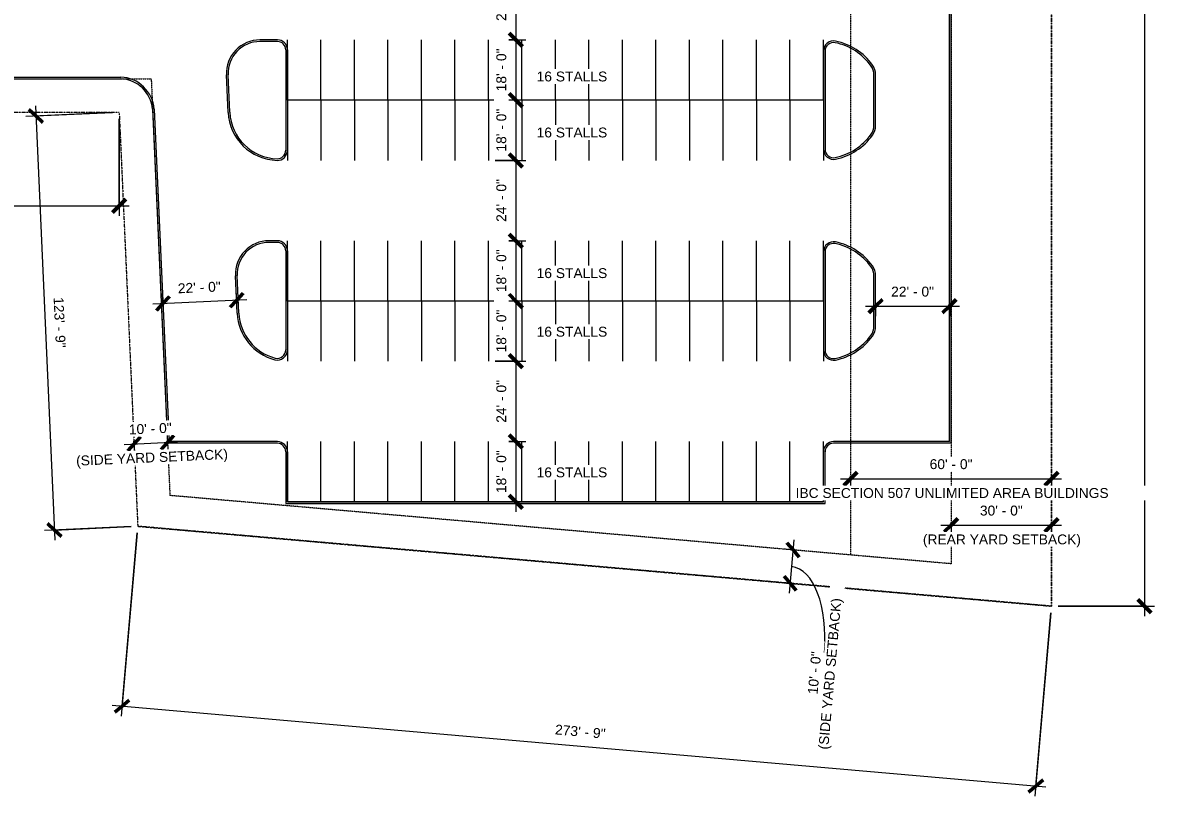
# Model space of a CAD drawing. Header units: inches. Extents: x 38424 to 45539, y -26222 to -19000.
# Drawn here: x 41427 to 45539, y -26222 to -23451 of the extents above; entities that cross this region are included whole.
import ezdxf

# ---------------------------------------------------------------- set-up
doc = ezdxf.new("R2010")
doc.units = ezdxf.units.IN
doc.header["$MEASUREMENT"] = 0
doc.linetypes.add('Center', pattern=[1.25, 0.25, -0.1875, 0.625, -0.1875])
doc.linetypes.add('Hidden', pattern=[0.28125, 0.1875, -0.09375])
for name, color, linetype, lineweight in [('A-ANNO-DIMS', 211, 'Continuous', 9), ('A-ANNO-DIMS-384', 211, 'Continuous', 9), ('A-PROP-LINE', 214, 'Center', 15), ('A-PROP-SBCK', 71, 'Hidden', 15), ('A-SITE-CURB', 90, 'Continuous', 9), ('A-SITE-ROAD', 130, 'Continuous', 9), ('G-ANNO-TEXT', 231, 'Continuous', 9), ('L-SITE', 91, 'Continuous', 9)]:
    doc.layers.add(name, color=color, linetype=linetype, lineweight=lineweight)
doc.styles.add('Arial', font='arial.ttf', dxfattribs={"height": 35.407186})
doc.dimstyles.new('Linear_-_3_32__Arial', dxfattribs={"dimscale": 12, "dimtxt": 36, "dimasz": 4, "dimexe": 3, "dimexo": 2, "dimgap": 2, "dimtad": 1, "dimdec": 0, "dimzin": 1, "dimdsep": 46, "dimlunit": 4, "dimtxsty": 'Arial', "dimblk1": 'OBLIQUE', "dimblk2": 'OBLIQUE', "dimsah": 1, "dimcen": 0.09, "dimdle": 3, "dimazin": 0, "dimtfac": 1, "dimtdec": 4, "dimtix": 1, "dimtmove": 0, "dimatfit": 3, "dimfxl": 1, "dimtvp": 1, "dimtfill": 1, "dimfrac": 2, "dimtolj": 1, "dimtzin": 0, "dimarcsym": 2})
doc.dimstyles.new('Linear_-_3_32__Arial_1', dxfattribs={"dimscale": 12, "dimtxt": 36, "dimasz": 4, "dimexe": 3, "dimexo": 2, "dimgap": 2, "dimtad": 1, "dimdec": 0, "dimzin": 1, "dimdsep": 46, "dimlunit": 4, "dimtxsty": 'Arial', "dimblk1": 'OBLIQUE', "dimblk2": 'OBLIQUE', "dimsah": 1, "dimcen": 0.09, "dimdle": 3, "dimazin": 0, "dimtfac": 1, "dimtdec": 4, "dimtix": 1, "dimtmove": 1, "dimatfit": 3, "dimfxl": 1, "dimtvp": 1, "dimtfill": 1, "dimfrac": 2, "dimtolj": 1, "dimtzin": 0, "dimarcsym": 2})
doc.dimstyles.new('Linear_-_3_32__Arial_2', dxfattribs={"dimscale": 12, "dimtxt": 36, "dimasz": 4, "dimexe": 3, "dimexo": 2, "dimgap": 2, "dimtad": 1, "dimdec": 0, "dimzin": 1, "dimdsep": 46, "dimlunit": 4, "dimtxsty": 'Arial', "dimblk1": 'OBLIQUE', "dimblk2": 'OBLIQUE', "dimsah": 1, "dimcen": 0.09, "dimdle": 3, "dimazin": 0, "dimtfac": 1, "dimtdec": 4, "dimtix": 1, "dimtmove": 0, "dimatfit": 3, "dimfxl": 1, "dimtvp": 1, "dimtfill": 1, "dimfrac": 2, "dimtolj": 1, "dimtzin": 0, "dimarcsym": 2})
doc.dimstyles.new('Linear_-_3_32__Arial_3', dxfattribs={"dimscale": 12, "dimtxt": 36, "dimasz": 4, "dimexe": 3, "dimexo": 2, "dimgap": 2, "dimtad": 1, "dimdec": 0, "dimzin": 1, "dimdsep": 46, "dimlunit": 4, "dimtxsty": 'Arial', "dimblk1": 'OBLIQUE', "dimblk2": 'OBLIQUE', "dimsah": 1, "dimcen": 0.09, "dimdle": 3, "dimazin": 0, "dimtfac": 1, "dimtdec": 4, "dimtix": 1, "dimtmove": 0, "dimatfit": 3, "dimfxl": 1, "dimtvp": 1, "dimtfill": 1, "dimfrac": 2, "dimtolj": 1, "dimtzin": 0, "dimarcsym": 2})

# ---------------------------------------------------------------- blocks, each defined once
blk = doc.blocks.new('Parking_Stall_Multiple - Parking_Stall_Multiple-396462-Level 1')
at = {"layer": 'L-SITE'}
for p, q in [((0, 0), (0, -120)), ((0, 0), (216, 0)), ((0, -120), (0, -240)), ((0, -120), (216, -120)), ((0, -120), (216, -120)), ((0, -240), (0, -360)), ((0, -240), (216, -240)), ((0, -240), (216, -240)), ((0, -360), (0, -480)), ((0, -360), (216, -360)), ((0, -360), (216, -360)), ((0, -480), (0, -600)), ((0, -480), (216, -480)), ((0, -480), (216, -480)), ((0, -600), (0, -720)), ((0, -600), (216, -600)), ((0, -600), (216, -600)), ((0, -720), (0, -840)), ((0, -720), (216, -720)), ((0, -720), (216, -720)), ((0, -840), (0, -960)), ((0, -840), (216, -840)), ((0, -840), (216, -840)), ((0, -960), (0, -1080)), ((0, -960), (216, -960)), ((0, -960), (216, -960)), ((0, -1080), (0, -1200)), ((0, -1080), (216, -1080)), ((0, -1080), (216, -1080)), ((0, -1200), (0, -1320)), ((0, -1200), (216, -1200)), ((0, -1200), (216, -1200)), ((0, -1320), (0, -1440)), ((0, -1320), (216, -1320)), ((0, -1320), (216, -1320)), ((0, -1440), (0, -1560)), ((0, -1440), (216, -1440)), ((0, -1440), (216, -1440)), ((0, -1560), (0, -1680)), ((0, -1560), (216, -1560)), ((0, -1560), (216, -1560)), ((0, -1680), (0, -1800)), ((0, -1680), (216, -1680)), ((0, -1680), (216, -1680)), ((0, -1800), (0, -1920)), ((0, -1800), (216, -1800)), ((0, -1800), (216, -1800)), ((0, -1920), (216, -1920))]:
    blk.add_line(p, q, dxfattribs=at)
blk = doc.blocks.new('Parking_Stall_Multiple - Parking_Stall_Multiple-396605-Level 1')
at = {"layer": 'L-SITE'}
for p, q in [((0, 1800), (0, 1920)), ((0, 1920), (216, 1920)), ((0, 1800), (216, 1800)), ((0, 1680), (0, 1800)), ((0, 1800), (216, 1800)), ((0, 1680), (216, 1680)), ((0, 1560), (0, 1680)), ((0, 1680), (216, 1680)), ((0, 1560), (216, 1560)), ((0, 1440), (0, 1560)), ((0, 1560), (216, 1560)), ((0, 1440), (216, 1440)), ((0, 1320), (0, 1440)), ((0, 1440), (216, 1440)), ((0, 1320), (216, 1320)), ((0, 1200), (0, 1320)), ((0, 1320), (216, 1320)), ((0, 1200), (216, 1200)), ((0, 1080), (0, 1200)), ((0, 1200), (216, 1200)), ((0, 1080), (216, 1080)), ((0, 960), (0, 1080)), ((0, 1080), (216, 1080)), ((0, 960), (216, 960)), ((0, 840), (0, 960)), ((0, 960), (216, 960)), ((0, 840), (216, 840)), ((0, 720), (0, 840)), ((0, 840), (216, 840)), ((0, 720), (216, 720)), ((0, 600), (0, 720)), ((0, 720), (216, 720)), ((0, 600), (216, 600)), ((0, 480), (0, 600)), ((0, 600), (216, 600)), ((0, 480), (216, 480)), ((0, 360), (0, 480)), ((0, 480), (216, 480)), ((0, 360), (216, 360)), ((0, 240), (0, 360)), ((0, 360), (216, 360)), ((0, 240), (216, 240)), ((0, 120), (0, 240)), ((0, 240), (216, 240)), ((0, 120), (216, 120)), ((0, 0), (0, 120)), ((0, 120), (216, 120)), ((0, 0), (216, 0))]:
    blk.add_line(p, q, dxfattribs=at)
blk = doc.blocks.new('Parking_Stall_Multiple - Parking_Stall_Multiple-397044-Level 1')
at = {"layer": 'L-SITE'}
for p, q in [((0, 0), (0, -120)), ((0, 0), (216, 0)), ((0, -120), (0, -240)), ((0, -120), (216, -120)), ((0, -120), (216, -120)), ((0, -240), (0, -360)), ((0, -240), (216, -240)), ((0, -240), (216, -240)), ((0, -360), (0, -480)), ((0, -360), (216, -360)), ((0, -360), (216, -360)), ((0, -480), (0, -600)), ((0, -480), (216, -480)), ((0, -480), (216, -480)), ((0, -600), (0, -720)), ((0, -600), (216, -600)), ((0, -600), (216, -600)), ((0, -720), (0, -840)), ((0, -720), (216, -720)), ((0, -720), (216, -720)), ((0, -840), (0, -960)), ((0, -840), (216, -840)), ((0, -840), (216, -840)), ((0, -960), (0, -1080)), ((0, -960), (216, -960)), ((0, -960), (216, -960)), ((0, -1080), (0, -1200)), ((0, -1080), (216, -1080)), ((0, -1080), (216, -1080)), ((0, -1200), (0, -1320)), ((0, -1200), (216, -1200)), ((0, -1200), (216, -1200)), ((0, -1320), (0, -1440)), ((0, -1320), (216, -1320)), ((0, -1320), (216, -1320)), ((0, -1440), (0, -1560)), ((0, -1440), (216, -1440)), ((0, -1440), (216, -1440)), ((0, -1560), (0, -1680)), ((0, -1560), (216, -1560)), ((0, -1560), (216, -1560)), ((0, -1680), (0, -1800)), ((0, -1680), (216, -1680)), ((0, -1680), (216, -1680)), ((0, -1800), (0, -1920)), ((0, -1800), (216, -1800)), ((0, -1800), (216, -1800)), ((0, -1920), (216, -1920))]:
    blk.add_line(p, q, dxfattribs=at)
blk = doc.blocks.new('Parking_Stall_Multiple - Parking_Stall_Multiple-397081-Level 1')
at = {"layer": 'L-SITE'}
for p, q in [((0, 1800), (0, 1920)), ((0, 1920), (216, 1920)), ((0, 1800), (216, 1800)), ((0, 1680), (0, 1800)), ((0, 1800), (216, 1800)), ((0, 1680), (216, 1680)), ((0, 1560), (0, 1680)), ((0, 1680), (216, 1680)), ((0, 1560), (216, 1560)), ((0, 1440), (0, 1560)), ((0, 1560), (216, 1560)), ((0, 1440), (216, 1440)), ((0, 1320), (0, 1440)), ((0, 1440), (216, 1440)), ((0, 1320), (216, 1320)), ((0, 1200), (0, 1320)), ((0, 1320), (216, 1320)), ((0, 1200), (216, 1200)), ((0, 1080), (0, 1200)), ((0, 1200), (216, 1200)), ((0, 1080), (216, 1080)), ((0, 960), (0, 1080)), ((0, 1080), (216, 1080)), ((0, 960), (216, 960)), ((0, 840), (0, 960)), ((0, 960), (216, 960)), ((0, 840), (216, 840)), ((0, 720), (0, 840)), ((0, 840), (216, 840)), ((0, 720), (216, 720)), ((0, 600), (0, 720)), ((0, 720), (216, 720)), ((0, 600), (216, 600)), ((0, 480), (0, 600)), ((0, 600), (216, 600)), ((0, 480), (216, 480)), ((0, 360), (0, 480)), ((0, 480), (216, 480)), ((0, 360), (216, 360)), ((0, 240), (0, 360)), ((0, 360), (216, 360)), ((0, 240), (216, 240)), ((0, 120), (0, 240)), ((0, 240), (216, 240)), ((0, 120), (216, 120)), ((0, 0), (0, 120)), ((0, 120), (216, 120)), ((0, 0), (216, 0))]:
    blk.add_line(p, q, dxfattribs=at)
blk = doc.blocks.new('DIMBLOCK1-Level 1')
at = {"layer": 'A-ANNO-DIMS-384', "lineweight": 50}
for p, q in [((45443.6, -19470.1), (45419.6, -19446.1)), ((45443.6, -19470.1), (45467.6, -19494.1)), ((45443.6, -25541.6), (45419.6, -25517.6)), ((45443.6, -25541.6), (45467.6, -25565.6))]:
    blk.add_line(p, q, dxfattribs=at)
at = {"layer": 'A-ANNO-DIMS-384'}
for p, q in [((45443.6, -19434.1), (45443.6, -25577.6)), ((45134.8, -19470.1), (45479.6, -19470.1)), ((45443.6, -19470.1), (45134.8, -19470.1)), ((45134.8, -25541.6), (45479.6, -25541.6)), ((45443.6, -25541.6), (45134.8, -25541.6))]:
    blk.add_line(p, q, dxfattribs=at)
at = {"layer": 'A-ANNO-DIMS-384', "color": 0, "insert": (45373.6, -22595.8), "char_height": 35.41, "width": 216, "attachment_point": 1, "rotation": 90, "line_spacing_factor": 0.938532, "style": 'Arial', "bg_fill": 3, "box_fill_scale": 1.25, "bg_fill_color": 0, "bg_fill_transparency": 0}
blk.add_mtext('506\' - 0"', dxfattribs=at)
blk = doc.blocks.new('_Oblique')
at = {"color": 0, "linetype": 'ByBlock', "lineweight": -2}
blk.add_line((-0.5, -0.5), (0.5, 0.5), dxfattribs=at)
blk = doc.blocks.new('DIMBLOCK2-Level 1')
at = {"layer": 'A-ANNO-DIMS-384'}
for p, q in [((41835.8, -25279.2), (41778.3, -25935.7)), ((41781.4, -25899.9), (41835.8, -25279.2)), ((45108.7, -25565.5), (45051.2, -26222.1)), ((45054.4, -26186.2), (45108.7, -25565.5)), ((41745.6, -25896.7), (45090.2, -26189.3))]:
    blk.add_line(p, q, dxfattribs=at)
at = {"layer": 'A-ANNO-DIMS-384', "lineweight": 50}
for p, q in [((41781.4, -25899.9), (41755.4, -25921.7)), ((41781.4, -25899.9), (41807.4, -25878)), ((45054.4, -26186.2), (45028.4, -26208)), ((45054.4, -26186.2), (45080.4, -26164.4))]:
    blk.add_line(p, q, dxfattribs=at)
at = {"layer": 'A-ANNO-DIMS-384', "color": 0, "insert": (43334.3, -25965.5), "char_height": 35.41, "width": 216, "attachment_point": 1, "rotation": 355, "line_spacing_factor": 0.938532, "style": 'Arial', "bg_fill": 3, "box_fill_scale": 1.25, "bg_fill_color": 0, "bg_fill_transparency": 0}
blk.add_mtext('273\' - 9"', dxfattribs=at)
blk = doc.blocks.new('DIMBLOCK6-Level 1')
at = {"layer": 'A-ANNO-DIMS-384'}
for p, q in [((39068.4, -23795.3), (39068.4, -24142.7)), ((39068.4, -24106.7), (39068.4, -23795.3)), ((41771.3, -23795.3), (41771.3, -24142.7)), ((41771.3, -24106.7), (41771.3, -23795.3)), ((39032.4, -24106.7), (41807.3, -24106.7))]:
    blk.add_line(p, q, dxfattribs=at)
at = {"layer": 'A-ANNO-DIMS-384', "lineweight": 50}
for p, q in [((39068.4, -24106.7), (39092.4, -24082.7)), ((41771.3, -24106.7), (41795.3, -24082.7)), ((39068.4, -24106.7), (39044.4, -24130.7)), ((41771.3, -24106.7), (41747.3, -24130.7))]:
    blk.add_line(p, q, dxfattribs=at)
at = {"layer": 'A-ANNO-DIMS-384', "color": 0, "insert": (40329.8, -24036.7), "char_height": 35.41, "width": 216, "attachment_point": 1, "line_spacing_factor": 0.938532, "style": 'Arial', "bg_fill": 3, "box_fill_scale": 1.25, "bg_fill_color": 0, "bg_fill_transparency": 0}
blk.add_mtext('225\' - 3"', dxfattribs=at)
blk = doc.blocks.new('DIMBLOCK7-Level 1')
at = {"layer": 'A-ANNO-DIMS-384', "lineweight": 50}
for p, q in [((41472.7, -23784.7), (41447.6, -23761.8)), ((41472.7, -23784.7), (41497.7, -23807.6)), ((41539.2, -25268.6), (41514.2, -25245.7)), ((41539.2, -25268.6), (41564.3, -25291.5))]:
    blk.add_line(p, q, dxfattribs=at)
at = {"layer": 'A-ANNO-DIMS-384'}
for p, q in [((41471, -23748.8), (41540.8, -25304.6)), ((41747.3, -23772.4), (41436.7, -23786.3)), ((41472.7, -23784.7), (41747.3, -23772.4)), ((41813.9, -25256.3), (41503.3, -25270.3)), ((41539.2, -25268.6), (41813.9, -25256.3))]:
    blk.add_line(p, q, dxfattribs=at)
at = {"layer": 'A-ANNO-DIMS-384', "color": 0, "insert": (41571.8, -24433.6), "char_height": 35.41, "width": 216, "attachment_point": 1, "rotation": 272.5688, "line_spacing_factor": 0.938532, "style": 'Arial', "bg_fill": 3, "box_fill_scale": 1.25, "bg_fill_color": 0, "bg_fill_transparency": 0}
blk.add_mtext('123\' - 9"', dxfattribs=at)
blk = doc.blocks.new('DIMBLOCK9-Level 1')
at = {"layer": 'A-ANNO-DIMS-384', "lineweight": 50}
for p, q in [((44185, -25340.1), (44163.2, -25314.1)), ((44185, -25340.1), (44206.8, -25366.1)), ((44174.6, -25459.7), (44152.7, -25433.7)), ((44174.6, -25459.7), (44196.4, -25485.7))]:
    blk.add_line(p, q, dxfattribs=at)
at = {"layer": 'A-ANNO-DIMS-384'}
for p, q in [((44188.2, -25304.3), (44171.4, -25495.5)), ((44194.9, -25341), (44149.2, -25337)), ((44185, -25340.1), (44194.9, -25341)), ((44184.5, -25460.6), (44138.7, -25456.5)), ((44174.6, -25459.7), (44184.5, -25460.6))]:
    blk.add_line(p, q, dxfattribs=at)
blk.add_ellipse((44154, -25694.9), major_axis=(25.8, 295), ratio=0.482762, start_param=4.712389, end_param=6.283185, dxfattribs=at)
at = {"layer": 'A-ANNO-DIMS-384', "color": 0, "insert": (44275.6, -26053.3), "char_height": 35.407, "width": 648, "attachment_point": 1, "rotation": 85, "line_spacing_factor": 0.938532, "style": 'Arial', "bg_fill": 3, "box_fill_scale": 1.25, "bg_fill_color": 0, "bg_fill_transparency": 0}
blk.add_mtext('(SIDE YARD SETBACK)', dxfattribs=at)
at = {"layer": 'A-ANNO-DIMS-384', "color": 0, "insert": (44237.3, -25855.6), "char_height": 35.41, "width": 183.434, "attachment_point": 1, "rotation": 85, "line_spacing_factor": 0.938532, "style": 'Arial', "bg_fill": 3, "box_fill_scale": 1.25, "bg_fill_color": 0, "bg_fill_transparency": 0}
blk.add_mtext('10\' - 0"', dxfattribs=at)
blk = doc.blocks.new('DIMBLOCK10-Level 1')
at = {"layer": 'A-ANNO-DIMS-384', "lineweight": 50}
for p, q in [((44750.8, -25251.2), (44774.8, -25227.2)), ((45110.8, -25251.2), (45134.8, -25227.2)), ((44750.8, -25251.2), (44726.8, -25275.2)), ((45110.8, -25251.2), (45086.8, -25275.2))]:
    blk.add_line(p, q, dxfattribs=at)
at = {"layer": 'A-ANNO-DIMS-384'}
for p, q in [((44750.8, -25241.2), (44750.8, -25287.2)), ((44750.8, -25251.2), (44750.8, -25241.2)), ((45110.8, -25241.2), (45110.8, -25287.2)), ((45110.8, -25251.2), (45110.8, -25241.2)), ((44714.8, -25251.2), (45146.8, -25251.2))]:
    blk.add_line(p, q, dxfattribs=at)
at = {"layer": 'A-ANNO-DIMS-384', "color": 0, "insert": (44854.3, -25181.2), "char_height": 35.41, "width": 183.434, "attachment_point": 1, "line_spacing_factor": 0.938532, "style": 'Arial', "bg_fill": 3, "box_fill_scale": 1.25, "bg_fill_color": 0, "bg_fill_transparency": 0}
blk.add_mtext('30\' - 0"', dxfattribs=at)
at = {"layer": 'A-ANNO-DIMS-384', "color": 0, "insert": (44650, -25284.6), "char_height": 35.407, "width": 673.92, "attachment_point": 1, "line_spacing_factor": 0.938532, "style": 'Arial', "bg_fill": 3, "box_fill_scale": 1.25, "bg_fill_color": 0, "bg_fill_transparency": 0}
blk.add_mtext('(REAR YARD SETBACK)', dxfattribs=at)
blk = doc.blocks.new('DIMBLOCK11-Level 1')
at = {"layer": 'A-ANNO-DIMS-384', "lineweight": 50}
for p, q in [((44390.8, -25084.8), (44414.8, -25060.8)), ((45110.8, -25084.8), (45134.8, -25060.8)), ((44390.8, -25084.8), (44366.8, -25108.8)), ((45110.8, -25084.8), (45086.8, -25108.8))]:
    blk.add_line(p, q, dxfattribs=at)
at = {"layer": 'A-ANNO-DIMS-384'}
for p, q in [((44390.8, -25074.9), (44390.8, -25120.8)), ((44390.8, -25084.8), (44390.8, -25074.9)), ((45110.8, -25074.9), (45110.8, -25120.8)), ((45110.8, -25084.8), (45110.8, -25074.9)), ((44354.8, -25084.8), (45146.8, -25084.8))]:
    blk.add_line(p, q, dxfattribs=at)
at = {"layer": 'A-ANNO-DIMS-384', "color": 0, "insert": (44674.3, -25014.9), "char_height": 35.41, "width": 183.434, "attachment_point": 1, "line_spacing_factor": 0.938532, "style": 'Arial', "bg_fill": 3, "box_fill_scale": 1.25, "bg_fill_color": 0, "bg_fill_transparency": 0}
blk.add_mtext('60\' - 0"', dxfattribs=at)
at = {"layer": 'A-ANNO-DIMS-384', "color": 0, "insert": (44194.1, -25118.3), "char_height": 35.407, "width": 1335.877, "attachment_point": 1, "line_spacing_factor": 0.938532, "style": 'Arial', "bg_fill": 3, "box_fill_scale": 1.25, "bg_fill_color": 0, "bg_fill_transparency": 0}
blk.add_mtext('IBC SECTION 507 UNLIMITED AREA BUILDINGS', dxfattribs=at)
blk = doc.blocks.new('DIMBLOCK12-Level 1')
at = {"layer": 'A-ANNO-DIMS-384'}
for p, q in [((41788.6, -24961.8), (41980.5, -24953.2)), ((41824.2, -24950.3), (41826.2, -24996.2)), ((41824.6, -24960.2), (41824.2, -24950.3)), ((41944, -24944.9), (41946.1, -24990.8)), ((41944.5, -24954.8), (41944, -24944.9))]:
    blk.add_line(p, q, dxfattribs=at)
at = {"layer": 'A-ANNO-DIMS-384', "lineweight": 50}
for p, q in [((41824.6, -24960.2), (41801.7, -24985.3)), ((41824.6, -24960.2), (41847.5, -24935.2)), ((41944.5, -24954.8), (41921.6, -24979.9)), ((41944.5, -24954.8), (41967.4, -24929.8))]:
    blk.add_line(p, q, dxfattribs=at)
at = {"layer": 'A-ANNO-DIMS-384', "color": 0, "attachment_point": 1, "rotation": 2.5688, "line_spacing_factor": 0.938532, "style": 'Arial', "bg_fill": 3, "box_fill_scale": 1.25, "bg_fill_color": 0, "bg_fill_transparency": 0}
for s, insert, char_height, width in [('10\' - 0"', (41805.1, -24891.1), 35.41, 183.434), ('(SIDE YARD SETBACK)', (41616.3, -25003), 35.407, 648)]:
    blk.add_mtext(s, dxfattribs=dict(at, insert=insert, char_height=char_height, width=width))
blk = doc.blocks.new('DIMBLOCK39-Level 1')
at = {"layer": 'A-ANNO-DIMS-384'}
for p, q in [((43202.1, -23223.9), (43156.1, -23223.9)), ((43192.1, -23223.9), (43192.1, -23511.9)), ((43192.1, -23223.9), (43202.1, -23223.9)), ((43117.8, -23511.9), (43228.1, -23511.9)), ((43192.1, -23511.9), (43117.8, -23511.9))]:
    blk.add_line(p, q, dxfattribs=at)
at = {"layer": 'A-ANNO-DIMS-384', "lineweight": 50}
for p, q in [((43192.1, -23223.9), (43168.1, -23199.9)), ((43192.1, -23223.9), (43216.1, -23247.9)), ((43192.1, -23511.9), (43168.1, -23487.9)), ((43192.1, -23511.9), (43216.1, -23535.9))]:
    blk.add_line(p, q, dxfattribs=at)
at = {"layer": 'A-ANNO-DIMS-384', "color": 0, "insert": (43122.2, -23444.4), "char_height": 35.41, "width": 183.434, "attachment_point": 1, "rotation": 90, "line_spacing_factor": 0.938532, "style": 'Arial', "bg_fill": 3, "box_fill_scale": 1.25, "bg_fill_color": 0, "bg_fill_transparency": 0}
blk.add_mtext('24\' - 0"', dxfattribs=at)
blk = doc.blocks.new('DIMBLOCK40-Level 1')
at = {"layer": 'A-ANNO-DIMS-384'}
for p, q in [((43117.8, -23511.9), (43228.1, -23511.9)), ((43192.1, -23511.9), (43117.8, -23511.9)), ((43192.1, -23511.9), (43192.1, -23727.9)), ((43202.1, -23727.9), (43156.1, -23727.9)), ((43192.1, -23727.9), (43202.1, -23727.9))]:
    blk.add_line(p, q, dxfattribs=at)
at = {"layer": 'A-ANNO-DIMS-384', "lineweight": 50}
for p, q in [((43192.1, -23511.9), (43168.1, -23487.9)), ((43192.1, -23511.9), (43216.1, -23535.9)), ((43192.1, -23727.9), (43168.1, -23703.9)), ((43192.1, -23727.9), (43216.1, -23751.9))]:
    blk.add_line(p, q, dxfattribs=at)
at = {"layer": 'A-ANNO-DIMS-384', "color": 0, "insert": (43122.2, -23696.4), "char_height": 35.41, "width": 183.434, "attachment_point": 1, "rotation": 90, "line_spacing_factor": 0.938532, "style": 'Arial', "bg_fill": 3, "box_fill_scale": 1.25, "bg_fill_color": 0, "bg_fill_transparency": 0}
blk.add_mtext('18\' - 0"', dxfattribs=at)
blk = doc.blocks.new('DIMBLOCK41-Level 1')
at = {"layer": 'A-ANNO-DIMS-384', "lineweight": 50}
for p, q in [((43192.1, -23727.9), (43168.1, -23703.9)), ((43192.1, -23727.9), (43216.1, -23751.9)), ((43192.1, -23943.9), (43168.1, -23919.9)), ((43192.1, -23943.9), (43216.1, -23967.9))]:
    blk.add_line(p, q, dxfattribs=at)
at = {"layer": 'A-ANNO-DIMS-384'}
for p, q in [((43202.1, -23727.9), (43156.1, -23727.9)), ((43192.1, -23727.9), (43192.1, -23943.9)), ((43192.1, -23727.9), (43202.1, -23727.9)), ((43117.8, -23943.9), (43228.1, -23943.9)), ((43192.1, -23943.9), (43117.8, -23943.9))]:
    blk.add_line(p, q, dxfattribs=at)
at = {"layer": 'A-ANNO-DIMS-384', "color": 0, "insert": (43122.2, -23912.4), "char_height": 35.41, "width": 183.434, "attachment_point": 1, "rotation": 90, "line_spacing_factor": 0.938532, "style": 'Arial', "bg_fill": 3, "box_fill_scale": 1.25, "bg_fill_color": 0, "bg_fill_transparency": 0}
blk.add_mtext('18\' - 0"', dxfattribs=at)
blk = doc.blocks.new('DIMBLOCK42-Level 1')
at = {"layer": 'A-ANNO-DIMS-384', "lineweight": 50}
for p, q in [((43192.1, -23943.9), (43168.1, -23919.9)), ((43192.1, -23943.9), (43216.1, -23967.9)), ((43192.1, -24231.9), (43168.1, -24207.9)), ((43192.1, -24231.9), (43216.1, -24255.9))]:
    blk.add_line(p, q, dxfattribs=at)
at = {"layer": 'A-ANNO-DIMS-384'}
for p, q in [((43117.8, -23943.9), (43228.1, -23943.9)), ((43192.1, -23943.9), (43117.8, -23943.9)), ((43192.1, -23943.9), (43192.1, -24231.9)), ((43117.8, -24231.9), (43228.1, -24231.9)), ((43192.1, -24231.9), (43117.8, -24231.9))]:
    blk.add_line(p, q, dxfattribs=at)
at = {"layer": 'A-ANNO-DIMS-384', "color": 0, "insert": (43122.2, -24164.4), "char_height": 35.41, "width": 183.434, "attachment_point": 1, "rotation": 90, "line_spacing_factor": 0.938532, "style": 'Arial', "bg_fill": 3, "box_fill_scale": 1.25, "bg_fill_color": 0, "bg_fill_transparency": 0}
blk.add_mtext('24\' - 0"', dxfattribs=at)
blk = doc.blocks.new('DIMBLOCK43-Level 1')
at = {"layer": 'A-ANNO-DIMS-384', "lineweight": 50}
for p, q in [((43192.1, -24231.9), (43168.1, -24207.9)), ((43192.1, -24231.9), (43216.1, -24255.9)), ((43192.1, -24447.9), (43168.1, -24423.9)), ((43192.1, -24447.9), (43216.1, -24471.9))]:
    blk.add_line(p, q, dxfattribs=at)
at = {"layer": 'A-ANNO-DIMS-384'}
for p, q in [((43117.8, -24231.9), (43228.1, -24231.9)), ((43192.1, -24231.9), (43117.8, -24231.9)), ((43192.1, -24231.9), (43192.1, -24447.9)), ((43202.1, -24447.9), (43156.1, -24447.9)), ((43192.1, -24447.9), (43202.1, -24447.9))]:
    blk.add_line(p, q, dxfattribs=at)
at = {"layer": 'A-ANNO-DIMS-384', "color": 0, "insert": (43122.2, -24416.4), "char_height": 35.41, "width": 183.434, "attachment_point": 1, "rotation": 90, "line_spacing_factor": 0.938532, "style": 'Arial', "bg_fill": 3, "box_fill_scale": 1.25, "bg_fill_color": 0, "bg_fill_transparency": 0}
blk.add_mtext('18\' - 0"', dxfattribs=at)
blk = doc.blocks.new('DIMBLOCK44-Level 1')
at = {"layer": 'A-ANNO-DIMS-384', "lineweight": 50}
for p, q in [((43192.1, -24447.9), (43168.1, -24423.9)), ((43192.1, -24447.9), (43216.1, -24471.9)), ((43192.1, -24663.9), (43168.1, -24639.9)), ((43192.1, -24663.9), (43216.1, -24687.9))]:
    blk.add_line(p, q, dxfattribs=at)
at = {"layer": 'A-ANNO-DIMS-384'}
for p, q in [((43202.1, -24447.9), (43156.1, -24447.9)), ((43192.1, -24447.9), (43192.1, -24663.9)), ((43192.1, -24447.9), (43202.1, -24447.9)), ((43117.8, -24663.9), (43228.1, -24663.9)), ((43192.1, -24663.9), (43117.8, -24663.9))]:
    blk.add_line(p, q, dxfattribs=at)
at = {"layer": 'A-ANNO-DIMS-384', "color": 0, "insert": (43122.2, -24632.4), "char_height": 35.41, "width": 183.434, "attachment_point": 1, "rotation": 90, "line_spacing_factor": 0.938532, "style": 'Arial', "bg_fill": 3, "box_fill_scale": 1.25, "bg_fill_color": 0, "bg_fill_transparency": 0}
blk.add_mtext('18\' - 0"', dxfattribs=at)
blk = doc.blocks.new('DIMBLOCK45-Level 1')
at = {"layer": 'A-ANNO-DIMS-384'}
for p, q in [((43117.8, -24663.9), (43228.1, -24663.9)), ((43192.1, -24663.9), (43117.8, -24663.9)), ((43192.1, -24663.9), (43192.1, -24951.9)), ((43117.8, -24951.9), (43228.1, -24951.9)), ((43192.1, -24951.9), (43117.8, -24951.9))]:
    blk.add_line(p, q, dxfattribs=at)
at = {"layer": 'A-ANNO-DIMS-384', "lineweight": 50}
for p, q in [((43192.1, -24663.9), (43168.1, -24639.9)), ((43192.1, -24663.9), (43216.1, -24687.9)), ((43192.1, -24951.9), (43168.1, -24927.9)), ((43192.1, -24951.9), (43216.1, -24975.9))]:
    blk.add_line(p, q, dxfattribs=at)
at = {"layer": 'A-ANNO-DIMS-384', "color": 0, "insert": (43122.2, -24884.4), "char_height": 35.41, "width": 183.434, "attachment_point": 1, "rotation": 90, "line_spacing_factor": 0.938532, "style": 'Arial', "bg_fill": 3, "box_fill_scale": 1.25, "bg_fill_color": 0, "bg_fill_transparency": 0}
blk.add_mtext('24\' - 0"', dxfattribs=at)
blk = doc.blocks.new('DIMBLOCK46-Level 1')
at = {"layer": 'A-ANNO-DIMS-384'}
for p, q in [((43117.8, -24951.9), (43228.1, -24951.9)), ((43192.1, -24951.9), (43117.8, -24951.9)), ((43192.1, -24951.9), (43192.1, -25203.9)), ((43202.1, -25167.9), (43156.1, -25167.9)), ((43192.1, -25167.9), (43202.1, -25167.9))]:
    blk.add_line(p, q, dxfattribs=at)
at = {"layer": 'A-ANNO-DIMS-384', "lineweight": 50}
for p, q in [((43192.1, -24951.9), (43168.1, -24927.9)), ((43192.1, -24951.9), (43216.1, -24975.9)), ((43192.1, -25167.9), (43168.1, -25143.9)), ((43192.1, -25167.9), (43216.1, -25191.9))]:
    blk.add_line(p, q, dxfattribs=at)
at = {"layer": 'A-ANNO-DIMS-384', "color": 0, "insert": (43122.2, -25136.4), "char_height": 35.41, "width": 183.434, "attachment_point": 1, "rotation": 90, "line_spacing_factor": 0.938532, "style": 'Arial', "bg_fill": 3, "box_fill_scale": 1.25, "bg_fill_color": 0, "bg_fill_transparency": 0}
blk.add_mtext('18\' - 0"', dxfattribs=at)
blk = doc.blocks.new('DIMBLOCK47-Level 1')
at = {"layer": 'A-ANNO-DIMS-384'}
for p, q in [((44444.8, -24466.4), (44780.8, -24466.4)), ((44480.8, -24456.4), (44480.8, -24502.4)), ((44480.8, -24466.4), (44480.8, -24456.4)), ((44744.8, -24456.4), (44744.8, -24502.4)), ((44744.8, -24466.4), (44744.8, -24456.4))]:
    blk.add_line(p, q, dxfattribs=at)
at = {"layer": 'A-ANNO-DIMS-384', "lineweight": 50}
for p, q in [((44480.8, -24466.4), (44456.8, -24490.4)), ((44480.8, -24466.4), (44504.8, -24442.4)), ((44744.8, -24466.4), (44720.8, -24490.4)), ((44744.8, -24466.4), (44768.8, -24442.4))]:
    blk.add_line(p, q, dxfattribs=at)
at = {"layer": 'A-ANNO-DIMS-384', "color": 0, "insert": (44536.3, -24396.4), "char_height": 35.41, "width": 183.434, "attachment_point": 1, "line_spacing_factor": 0.938532, "style": 'Arial', "bg_fill": 3, "box_fill_scale": 1.25, "bg_fill_color": 0, "bg_fill_transparency": 0}
blk.add_mtext('22\' - 0"', dxfattribs=at)
blk = doc.blocks.new('DIMBLOCK48-Level 1')
at = {"layer": 'A-ANNO-DIMS-384'}
for p, q in [((41928.6, -24467.2), (41926.6, -24421.4)), ((42192.4, -24455.4), (42190.3, -24409.5)), ((42227.9, -24443.9), (41892.2, -24458.9)), ((41928.2, -24457.3), (41928.6, -24467.2)), ((42191.9, -24445.5), (42192.4, -24455.4))]:
    blk.add_line(p, q, dxfattribs=at)
at = {"layer": 'A-ANNO-DIMS-384', "lineweight": 50}
for p, q in [((42191.9, -24445.5), (42214.8, -24420.4)), ((41928.2, -24457.3), (41905.3, -24482.4)), ((41928.2, -24457.3), (41951.1, -24432.3)), ((42191.9, -24445.5), (42169, -24470.5))]:
    blk.add_line(p, q, dxfattribs=at)
at = {"layer": 'A-ANNO-DIMS-384', "color": 0, "insert": (41980.6, -24385), "char_height": 35.41, "width": 183.434, "attachment_point": 1, "rotation": 2.5688, "line_spacing_factor": 0.938532, "style": 'Arial', "bg_fill": 3, "box_fill_scale": 1.25, "bg_fill_color": 0, "bg_fill_transparency": 0}
blk.add_mtext('22\' - 0"', dxfattribs=at)

msp = doc.modelspace()

# ---------------------------------------------------------------- linework, layer by layer
at = {"layer": 'A-PROP-LINE'}
for p, q in [((45110.8, -25541.6), (45110.8, -19470.1)), ((45110.8, -19470.1), (45110.8, -25541.6)), ((39068.4, -23771.3), (41771.3, -23771.3)), ((39068.4, -23771.3), (41771.3, -23771.3)), ((41771.3, -23771.3), (41837.8, -25255.2)), ((41771.3, -23771.3), (41837.8, -25255.2)), ((41837.8, -25255.2), (45110.8, -25541.6)), ((45110.8, -25541.6), (41837.8, -25255.2))]:
    msp.add_line(p, q, dxfattribs=at)
at = {"layer": 'A-PROP-SBCK'}
for p, q in [((44750.8, -19710.1), (44750.8, -25389.6)), ((44390.8, -20190.1), (44390.8, -25358.1)), ((39488.4, -23651.3), (41886, -23651.3)), ((41886, -23651.3), (41953, -25144.9)), ((44750.8, -25389.6), (41953, -25144.9))]:
    msp.add_line(p, q, dxfattribs=at)
at = {"layer": 'A-SITE-CURB'}
for p, q in [((44750.8, -24957.9), (44750.8, -23217.9)), ((42337.8, -23517.9), (42275.5, -23517.9)), ((42367.8, -23547.9), (42367.8, -23907.9)), ((44299.8, -23551.6), (44299.8, -23904.3)), ((42167.7, -23771.7), (42161.6, -23637)), ((44474.8, -23818.6), (44474.8, -23637.3)), ((39248.4, -23651.3), (41776.8, -23651.3)), ((41890.9, -23760.4), (41944.6, -24957.9)), ((42337.8, -24237.9), (42307.8, -24237.9)), ((42367.8, -24267.9), (42367.8, -24623.4)), ((44299.8, -24271.6), (44299.8, -24624.3)), ((42200, -24491.7), (42193.9, -24357)), ((44474.8, -24538.6), (44474.8, -24357.3)), ((42337.8, -24957.9), (41944.6, -24957.9)), ((44750.8, -24957.9), (44329.8, -24957.9)), ((42367.8, -24987.9), (42367.8, -25173.9)), ((44299.8, -25173.9), (44299.8, -24987.9)), ((42367.8, -25173.9), (44299.8, -25173.9))]:
    msp.add_line(p, q, dxfattribs=at)
for centre, radius, start, end in [((42275.5, -23631.9), 114, 90, 182.5688), ((42337.8, -23547.9), 30, 0, 90), ((44329.8, -23551.6), 30, 78.463, 180), ((44293.8, -23727.9), 210, 35.5368, 78.463), ((44420.8, -23637.3), 54, 0, 35.5368), ((41771.3, -23771.3), 120.1, 5.201, 87.3678), ((42341.5, -23763.9), 174, 182.5688, 268.5286), ((44293.8, -23727.9), 210, 281.537, 324.4632), ((44420.8, -23818.6), 54, 324.4632, 0), ((42337.8, -23907.9), 30, 268.5286, 0), ((44329.8, -23904.3), 30, 180, 281.537), ((42307.8, -24351.9), 114, 90, 182.5688), ((42337.8, -24267.9), 30, 0, 90), ((44329.8, -24271.6), 30, 78.463, 180), ((44293.8, -24447.9), 210, 35.5368, 78.463), ((44420.8, -24357.3), 54, 0, 35.5368), ((42373.8, -24483.9), 174, 182.5688, 255.5225), ((44420.8, -24538.6), 54, 324.4632, 0), ((44293.8, -24447.9), 210, 281.537, 324.4632), ((42337.8, -24623.4), 30, 255.5225, 0), ((44329.8, -24624.3), 30, 180, 281.537), ((42337.8, -24987.9), 30, 0, 90), ((44329.8, -24987.9), 30, 90, 180)]:
    msp.add_arc(centre, radius, start, end, dxfattribs=at)
at = {"layer": 'A-SITE-ROAD'}
for p, q in [((44744.8, -24951.9), (44744.8, -23223.9)), ((42337.8, -23511.9), (42275.5, -23511.9)), ((42373.8, -23547.9), (42373.8, -23907.9)), ((44293.8, -23551.6), (44293.8, -23904.3)), ((39248.4, -23645.3), (41776.9, -23645.3)), ((42161.7, -23772), (42155.7, -23637.3)), ((44480.8, -23818.6), (44480.8, -23637.3)), ((41896.9, -23760), (41950.4, -24951.9)), ((42337.8, -24231.9), (42307.8, -24231.9)), ((42373.8, -24267.9), (42373.8, -24623.4)), ((44293.8, -24271.6), (44293.8, -24624.3)), ((42194, -24492), (42188, -24357.3)), ((44480.8, -24538.6), (44480.8, -24357.3)), ((42337.8, -24951.9), (41950.4, -24951.9)), ((44744.8, -24951.9), (44329.8, -24951.9)), ((42373.8, -24987.9), (42373.8, -25167.9)), ((44293.8, -25167.9), (44293.8, -24987.9)), ((42373.8, -25167.9), (44293.8, -25167.9))]:
    msp.add_line(p, q, dxfattribs=at)
for centre, radius, start, end in [((42275.5, -23631.9), 120, 90, 182.5688), ((42337.8, -23547.9), 36, 0, 90), ((44329.8, -23551.6), 36, 78.463, 180), ((44293.8, -23727.9), 216, 35.5368, 78.463), ((44420.8, -23637.3), 60, 0, 35.5368), ((41771.3, -23771.3), 126.1, 5.1376, 87.4312), ((42341.5, -23763.9), 180, 182.5688, 268.5286), ((44420.8, -23818.6), 60, 324.4632, 0), ((44293.8, -23727.9), 216, 281.537, 324.4632), ((42337.8, -23907.9), 36, 268.5286, 0), ((44329.8, -23904.3), 36, 180, 281.537), ((42307.8, -24351.9), 120, 90, 182.5688), ((42337.8, -24267.9), 36, 0, 90), ((44329.8, -24271.6), 36, 78.463, 180), ((44293.8, -24447.9), 216, 35.5368, 78.463), ((44420.8, -24357.3), 60, 0, 35.5368), ((42373.8, -24483.9), 180, 182.5688, 255.5225), ((44420.8, -24538.6), 60, 324.4632, 0), ((44293.8, -24447.9), 216, 281.537, 324.4632), ((42337.8, -24623.4), 36, 255.5225, 0), ((44329.8, -24624.3), 36, 180, 281.537), ((42337.8, -24987.9), 36, 0, 90), ((44329.8, -24987.9), 36, 90, 180)]:
    msp.add_arc(centre, radius, start, end, dxfattribs=at)

# ---------------------------------------------------------------- block references
at = {"layer": 'L-SITE'}
for name, p, rotation in [('Parking_Stall_Multiple - Parking_Stall_Multiple-397081-Level 1', (44293.8, -23727.9), 89.99999999999918), ('Parking_Stall_Multiple - Parking_Stall_Multiple-396462-Level 1', (44293.8, -23727.9), 270.0000000000003), ('Parking_Stall_Multiple - Parking_Stall_Multiple-396605-Level 1', (44293.8, -24447.9), 89.99999999999972), ('Parking_Stall_Multiple - Parking_Stall_Multiple-397044-Level 1', (44293.8, -24447.9), 269.9999999999997), ('Parking_Stall_Multiple - Parking_Stall_Multiple-396605-Level 1', (44293.8, -25167.9), 89.99999999999972)]:
    msp.add_blockref(name, p, dxfattribs=dict(at, rotation=rotation))

# ---------------------------------------------------------------- next in the draw order: texts
at = {"layer": 'G-ANNO-TEXT', "color": 7, "char_height": 35.41, "width": 301.536, "attachment_point": 2, "line_spacing_factor": 0.938532, "style": 'Arial', "bg_fill": 3, "box_fill_scale": 1.25, "bg_fill_color": 0, "bg_fill_transparency": 0}
for insert in [(43393, -23625.6), (43393, -23826.3), (43393, -24330.3), (43393, -24540.3), (43393, -25044.3)]:
    msp.add_mtext('16 STALLS', dxfattribs=dict(at, insert=insert))

# ---------------------------------------------------------------- next in the draw order: dimensions: what is measured, and where the dimension line sits
at = {"layer": 'A-ANNO-DIMS'}
for base, p1, p2, angle, override, picture, middle in [((45443.5591, -25541.5902), (45110.7581, -19470.0528), (45110.7581, -25541.5902), 90, {"dimpost": '<>', "dimfxl": 6071.53734}, 'DIMBLOCK1-Level 1', (45401.4811, -22505.8215)), ((43192.1, -23511.9), (43226.1, -23223.9), (43093.8, -23511.9), 90, {"dimpost": '<>', "dimfxl": 316.916215}, 'DIMBLOCK39-Level 1', (43150.1, -23367.9)), ((41928.2, -24457.3), (42193.4, -24479.4), (41929.7, -24491.2), 2.5688, {"dimpost": '<>', "dimfxl": 264}, 'DIMBLOCK48-Level 1', (42058.2, -24409.4))]:
    dim = msp.add_linear_dim(base=base, p1=p1, p2=p2, angle=angle, dimstyle='Linear_-_3_32__Arial', override=override, dxfattribs=at)
    dim.commit()
    dim.dimension.update_dxf_attribs({"geometry": picture, "text_midpoint": middle})
for base, p1, p2, override, picture, middle in [((41771.3, -24106.7), (39068.4, -23771.3), (41771.3, -23771.3), {"dimpost": '<>', "dimfxl": 2702.88}, 'DIMBLOCK6-Level 1', (40419.8, -24064.6)), ((44744.8, -24466.4), (44480.8, -24432.4), (44744.8, -24432.4), {"dimpost": '<>', "dimfxl": 264}, 'DIMBLOCK47-Level 1', (44612.8, -24424.3))]:
    dim = msp.add_linear_dim(base=base, p1=p1, p2=p2, dimstyle='Linear_-_3_32__Arial', override=override, dxfattribs=at)
    dim.commit()
    dim.dimension.update_dxf_attribs({"geometry": picture, "text_midpoint": middle})

# ---------------------------------------------------------------- next in the draw order: dimensions: what is measured, and where the dimension line sits
for base, p1, p2, angle, dimstyle, override, picture, middle in [((43192.1, -23727.9), (43093.8, -23511.9), (43226.1, -23727.9), 90, 'Linear_-_3_32__Arial_2', {"dimpost": '<>', "dimfxl": 253.274332}, 'DIMBLOCK40-Level 1', (43150.1, -23619.9)), ((45054.3615, -26186.2054), (41837.8451, -25255.2474), (45110.7581, -25541.5902), 355, 'Linear_-_3_32__Arial', {"dimpost": '<>', "dimfxl": 3285.414932}, 'DIMBLOCK2-Level 1', (43421.5735, -26001.1042))]:
    dim = msp.add_linear_dim(base=base, p1=p1, p2=p2, angle=angle, dimstyle=dimstyle, override=override, dxfattribs=at)
    dim.commit()
    dim.dimension.update_dxf_attribs({"geometry": picture, "text_midpoint": middle})

# ---------------------------------------------------------------- next in the draw order: dimensions: what is measured, and where the dimension line sits
for base, p1, p2, angle, dimstyle, override, picture, middle in [((43192.1, -23943.9), (43226.1, -23727.9), (43093.8, -23943.9), 90, 'Linear_-_3_32__Arial_3', {"dimpost": '<>', "dimfxl": 253.274332}, 'DIMBLOCK41-Level 1', (43150.1, -23835.9)), ((41539.2, -25268.6), (41771.3, -23771.3), (41837.8, -25255.2), 272.5688, 'Linear_-_3_32__Arial', {"dimpost": '<>', "dimfxl": 1485.407232}, 'DIMBLOCK7-Level 1', (41548, -24524.8))]:
    dim = msp.add_linear_dim(base=base, p1=p1, p2=p2, angle=angle, dimstyle=dimstyle, override=override, dxfattribs=at)
    dim.commit()
    dim.dimension.update_dxf_attribs({"geometry": picture, "text_midpoint": middle})
dim = msp.add_linear_dim(base=(45110.8, -25251.2), p1=(44750.8, -25217.2), p2=(45110.8, -25217.2), text='<>\\X(REAR YARD SETBACK)', dimstyle='Linear_-_3_32__Arial', override={"dimpost": '<>', "dimfxl": 360}, dxfattribs=at)
dim.commit()
dim.dimension.update_dxf_attribs({"geometry": 'DIMBLOCK10-Level 1', "text_midpoint": (44930.8, -25251.2)})
dim = msp.add_linear_dim(base=(44174.6, -25459.7), p1=(44218.8, -25343.1), p2=(44208.4, -25462.6), angle=85, text='<>\\X(SIDE YARD SETBACK)', dimstyle='Linear_-_3_32__Arial_1', override={"dimpost": '<>', "dimfxl": 120}, dxfattribs=at)
dim.commit()
dim.dimension.update_dxf_attribs({"geometry": 'DIMBLOCK9-Level 1', "text_midpoint": (44284.3, -25859.7), "dimtype": 160, "text_rotation": 85})

# ---------------------------------------------------------------- next in the draw order: dimensions: what is measured, and where the dimension line sits
dim = msp.add_linear_dim(base=(43192.1, -24231.9), p1=(43093.8, -23943.9), p2=(43093.8, -24231.9), angle=90, dimstyle='Linear_-_3_32__Arial', override={"dimpost": '<>', "dimfxl": 288}, dxfattribs=at)
dim.commit()
dim.dimension.update_dxf_attribs({"geometry": 'DIMBLOCK42-Level 1', "text_midpoint": (43150.1, -24087.9)})
dim = msp.add_linear_dim(base=(41944.5, -24954.8), p1=(41823.1, -24926.3), p2=(41943, -24920.9), angle=2.5688, text='<>\\X(SIDE YARD SETBACK)', dimstyle='Linear_-_3_32__Arial', override={"dimpost": '<>', "dimfxl": 120}, dxfattribs=at)
dim.commit()
dim.dimension.update_dxf_attribs({"geometry": 'DIMBLOCK12-Level 1', "text_midpoint": (41884.5, -24957.5)})
dim = msp.add_linear_dim(base=(45110.8, -25084.8), p1=(44390.8, -25050.9), p2=(45110.8, -25050.9), text='<>\\XIBC SECTION 507 UNLIMITED AREA BUILDINGS', dimstyle='Linear_-_3_32__Arial', override={"dimpost": '<>', "dimfxl": 720}, dxfattribs=at)
dim.commit()
dim.dimension.update_dxf_attribs({"geometry": 'DIMBLOCK11-Level 1', "text_midpoint": (44750.8, -25084.8)})

# ---------------------------------------------------------------- next in the draw order: dimensions: what is measured, and where the dimension line sits
dim = msp.add_linear_dim(base=(43192.1, -24447.9), p1=(43093.8, -24231.9), p2=(43226.1, -24447.9), angle=90, dimstyle='Linear_-_3_32__Arial_2', override={"dimpost": '<>', "dimfxl": 253.274332}, dxfattribs=at)
dim.commit()
dim.dimension.update_dxf_attribs({"geometry": 'DIMBLOCK43-Level 1', "text_midpoint": (43150.1, -24339.9)})

# ---------------------------------------------------------------- next in the draw order: dimensions: what is measured, and where the dimension line sits
dim = msp.add_linear_dim(base=(43192.1, -24663.9), p1=(43226.1, -24447.9), p2=(43093.8, -24663.9), angle=90, dimstyle='Linear_-_3_32__Arial_3', override={"dimpost": '<>', "dimfxl": 253.274332}, dxfattribs=at)
dim.commit()
dim.dimension.update_dxf_attribs({"geometry": 'DIMBLOCK44-Level 1', "text_midpoint": (43150.1, -24555.9)})

# ---------------------------------------------------------------- next in the draw order: dimensions: what is measured, and where the dimension line sits
dim = msp.add_linear_dim(base=(43192.1, -24951.9), p1=(43093.8, -24663.9), p2=(43093.8, -24951.9), angle=90, dimstyle='Linear_-_3_32__Arial', override={"dimpost": '<>', "dimfxl": 288}, dxfattribs=at)
dim.commit()
dim.dimension.update_dxf_attribs({"geometry": 'DIMBLOCK45-Level 1', "text_midpoint": (43150.1, -24807.9)})

# ---------------------------------------------------------------- next in the draw order: dimensions: what is measured, and where the dimension line sits
dim = msp.add_linear_dim(base=(43192.1, -25167.9), p1=(43093.8, -24951.9), p2=(43226.1, -25167.9), angle=90, dimstyle='Linear_-_3_32__Arial_2', override={"dimpost": '<>', "dimfxl": 253.274332}, dxfattribs=at)
dim.commit()
dim.dimension.update_dxf_attribs({"geometry": 'DIMBLOCK46-Level 1', "text_midpoint": (43150.1, -25059.9)})

doc.saveas('drawing.dxf')
